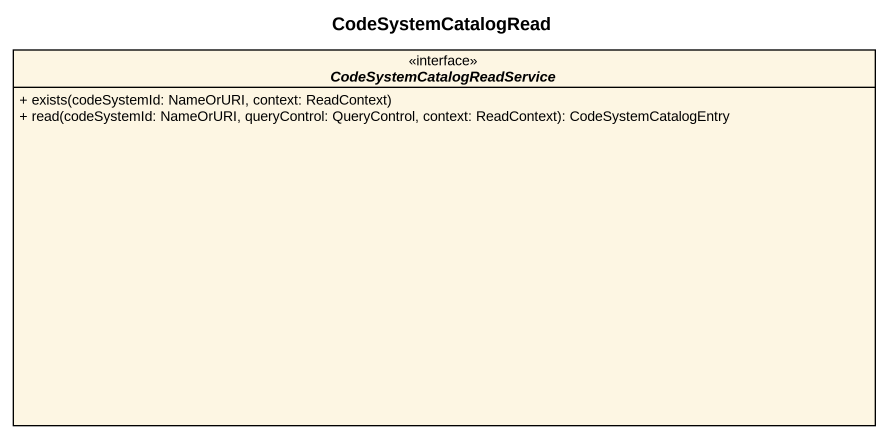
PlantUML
@startuml
title CodeSystemCatalogRead
hide circle
hide empty members
skinparam classAttributeIconSize 0
interface CodeSystemCatalogReadService <<interface>> {
  + exists(codeSystemId: NameOrURI, context: ReadContext)
  + read(codeSystemId: NameOrURI, queryControl: QueryControl, context: ReadContext): CodeSystemCatalogEntry
}
@enduml
